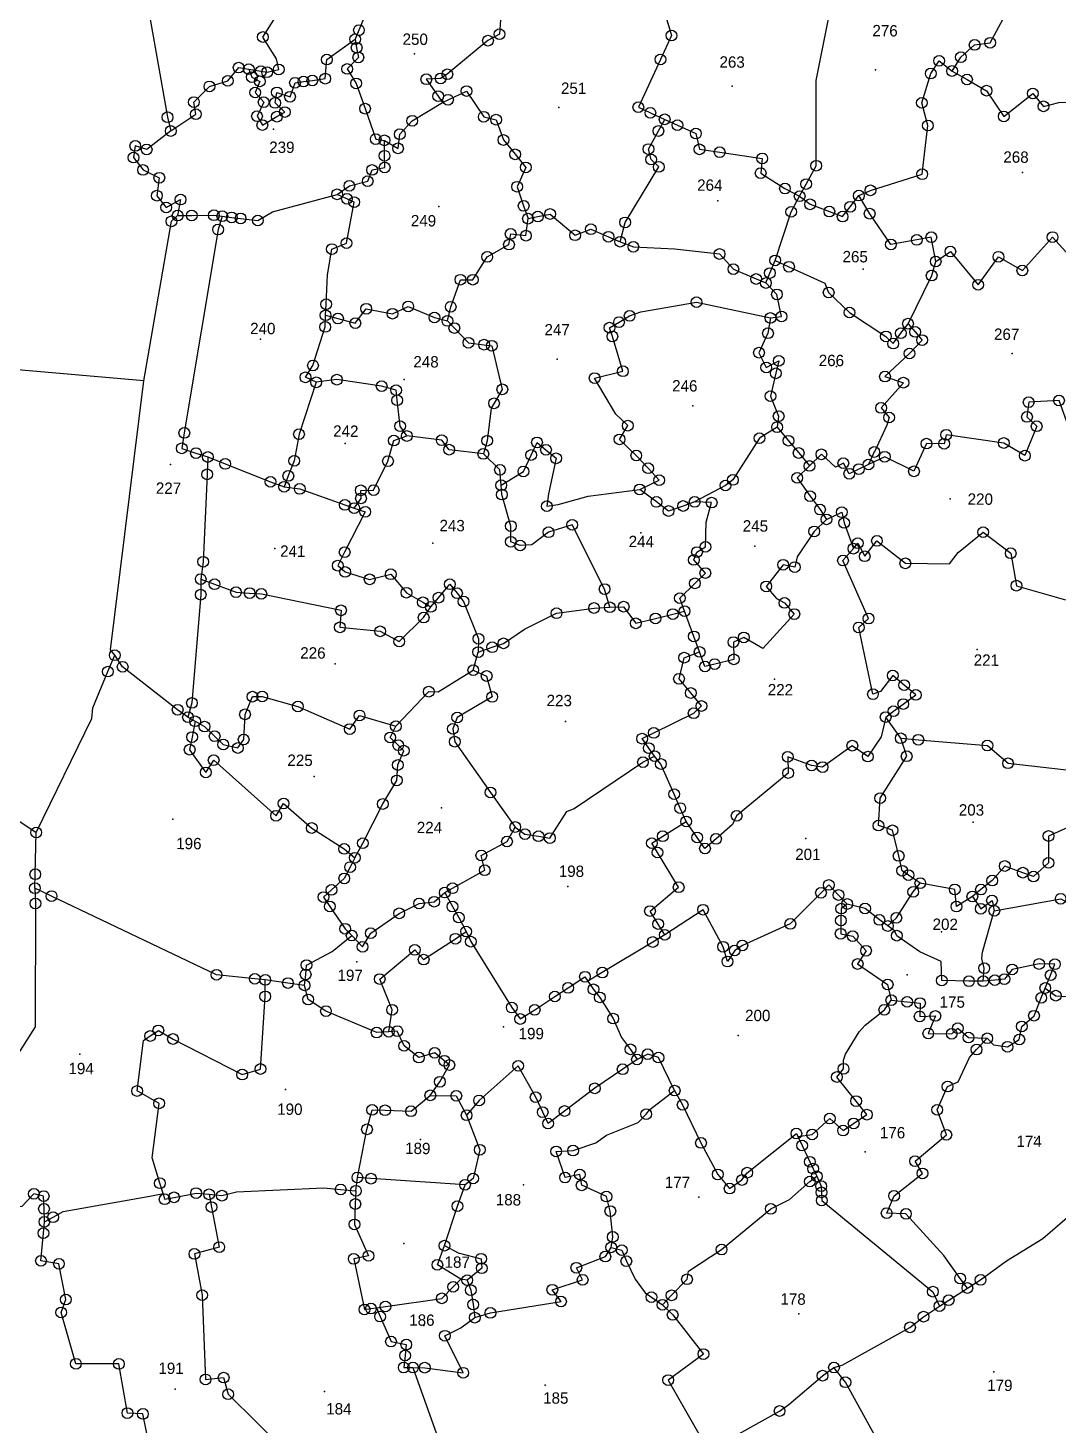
# Model space of a CAD drawing. Header units: metres. Extents: x 272249 to 276425, y 2131498 to 2137677.
# Drawn here: x 273186 to 274035, y 2133657 to 2134808 of the extents above; entities that cross this region are included whole.
import ezdxf

# ---------------------------------------------------------------- set-up
doc = ezdxf.new("R2010")
doc.units = ezdxf.units.M
for name, color, linetype in [('POINT_PARCEL', 7, 'Continuous'), ('POLY_PARCEL', 6, 'Continuous'), ('SYM_STONE', 1, 'Continuous'), ('TEXT_PARCEL', 7, 'Continuous')]:
    doc.layers.add(name, color=color, linetype=linetype)
doc.styles.add('TEXT_MAP', font='')
doc.styles.get('TEXT_MAP').set_extended_font_data('Kruti Dev 050')

# ---------------------------------------------------------------- blocks, each defined once
blk = doc.blocks.new('STONE')
blk.add_circle((0, 0), 0.851)

msp = doc.modelspace()

# ---------------------------------------------------------------- linework, layer by layer
at = {"layer": 'POINT_PARCEL'}
for p in [(273505, 2134786.3), (273884.9, 2134773.3), (273766.7, 2134759.7), (273623.9, 2134742.1), (273388.9, 2134724.4), (274005.9, 2134688.6), (273525, 2134660.6), (273754.8, 2134665.4), (273874.7, 2134609.1), (273378.1, 2134551.3), (273622.5, 2134534.8), (273997.5, 2134539.4), (273496.5, 2134518.2), (273852.6, 2134528.8), (273734.2, 2134496.3), (273447.9, 2134465.4), (273303.9, 2134448.1), (273946.3, 2134419.9), (273691.5, 2134391.9), (273520, 2134383.2), (273785.4, 2134380.9), (273390, 2134378.9), (273968.7, 2134295.6), (273439.5, 2134283.9), (273801.6, 2134271.2), (273629.5, 2134236.4), (273422.4, 2134191), (273527.3, 2134165.3), (273305.9, 2134156.1), (273965.3, 2134153.5), (273827.5, 2134140.1), (273631.2, 2134100.4), (273939.2, 2134063.2), (273457.4, 2134038.5), (273911, 2134027.8), (273578.2, 2133984.9), (273771.7, 2133977.8), (273229.3, 2133962.3), (273398.8, 2133933.4), (273509.9, 2133892), (274016.1, 2133893.9), (273876.4, 2133882), (273594.9, 2133854.8), (273739.2, 2133844.6), (273496.3, 2133806.6), (273542.3, 2133790.6), (273821.5, 2133748.5), (273512.6, 2133739), (273612.7, 2133689.8), (273982.4, 2133700.8), (273307.7, 2133686.4), (273430.7, 2133684.7)]:
    msp.add_point(p, dxfattribs=at)
at = {"layer": 'POLY_PARCEL'}
for points in [[(273368.4, 2134773.7), (273378.4, 2134772), (273383.5, 2134771.2), (273393.1, 2134773.5), (273391.2, 2134782.2), (273380, 2134800.2), (273391.1, 2134817.5), (273396.8, 2134825.2), (273417.2, 2134852.9), (273438.1, 2134854), (273444.2, 2134835.2), (273470.3, 2134848.3), (273495.6, 2134861), (273496.5, 2134877.1), (273490.7, 2134888.4), (273517.7, 2134912.1), (273555.4, 2134923.2), (273561.3, 2134923.7), (273573.3, 2134924.6), (273581.1, 2134923.8)], [(273277.4, 2134871.4), (273286.7, 2134817.9), (273301.5, 2134734.1), (273304.1, 2134722.8)], [(273575.8, 2134814.4), (273570.8, 2134822.2), (273562.6, 2134823.6), (273556.4, 2134859.4), (273544.5, 2134862.9), (273534.2, 2134858.5), (273518.2, 2134851.8), (273518.5, 2134837.9), (273480.6, 2134821.9), (273462.7, 2134814.3), (273459.2, 2134805.9), (273456.1, 2134798.4)], [(273732, 2134849.1), (273732.6, 2134837.3), (273726.2, 2134829.9), (273713, 2134814.3), (273716.7, 2134801.4), (273707.6, 2134781.7), (273689.4, 2134742.4), (273699.3, 2134737.8), (273711.1, 2134732.4)], [(273822.3, 2134669.1), (273827.7, 2134679.1), (273836, 2134694.2), (273835.8, 2134764.5), (273846.8, 2134819.2), (273837.7, 2134833.9), (273833, 2134836.2)], [(273947.9, 2134772.2), (273955.2, 2134783.6), (273966.5, 2134793.7), (273979.3, 2134795.5), (273995.1, 2134824.9), (274001.1, 2134831.9)], [(273575.8, 2134814.4), (273575, 2134802.5), (273565.5, 2134797.2), (273532, 2134769.5), (273526.5, 2134766.1), (273514.7, 2134765.4), (273524.5, 2134751.5), (273528.1, 2134746.4)], [(273368.4, 2134773.7), (273371, 2134767.2), (273377.5, 2134763.7), (273373.7, 2134754.5), (273380.7, 2134746.5), (273375.2, 2134735), (273379.6, 2134727.7), (273391.6, 2134734.6), (273398.1, 2134738.4), (273390.1, 2134745.9), (273391.6, 2134754.6), (273402.4, 2134751), (273406.5, 2134762.5), (273413.5, 2134763.5), (273420.8, 2134764.4), (273431.4, 2134765.9), (273432.7, 2134781.6), (273456.1, 2134798.4)], [(273456.1, 2134798.4), (273457.3, 2134791.4), (273458.7, 2134783.4), (273449.5, 2134773.9), (273456.9, 2134762), (273464.2, 2134741.2), (273473, 2134716.1), (273480.2, 2134715.1)], [(273304.1, 2134722.8), (273324.8, 2134736.6), (273323.2, 2134746.6), (273336, 2134759.5), (273351.1, 2134764.1), (273360.1, 2134775), (273368.4, 2134773.7)], [(273871.1, 2134669.6), (273880.6, 2134673.9), (273923.3, 2134687.2), (273928, 2134727.3), (273923, 2134746), (273930.3, 2134770.1), (273937.2, 2134780.6), (273947.9, 2134772.2)], [(273947.9, 2134772.2), (273960.2, 2134765.2), (273976.3, 2134756), (273990.5, 2134734.8), (274014.4, 2134753.7), (274023.2, 2134743.1), (274035.8, 2134746.4), (274057.6, 2134746.6), (274060.2, 2134736.4), (274074, 2134737.5), (274080, 2134737.9)], [(273528.1, 2134746.4), (273532.6, 2134748.5), (273547.8, 2134755.7), (273562, 2134734.5), (273572.2, 2134732.1), (273578.2, 2134715.4), (273587.9, 2134703.6), (273596.7, 2134692.8), (273589.5, 2134676.9), (273594.9, 2134661.1), (273598.5, 2134650.6)], [(273480.2, 2134715.1), (273491.4, 2134708.5), (273492.8, 2134720.1), (273503.1, 2134731.2), (273528.1, 2134746.4)], [(273674.4, 2134631.6), (273678.5, 2134647.5), (273706.2, 2134693.2), (273699.9, 2134699.3), (273697.7, 2134707.9), (273705.9, 2134722.8), (273711.1, 2134732.4)], [(273711.1, 2134732.4), (273721.6, 2134727.6), (273736.8, 2134720.7), (273739.8, 2134707.7), (273756.4, 2134705.3), (273791.5, 2134700.2), (273790.2, 2134688.1), (273810.2, 2134675.4), (273822.3, 2134669.1)], [(273304.1, 2134722.8), (273284.3, 2134707.6), (273274.9, 2134710.5), (273273.4, 2134700.9), (273281.3, 2134690.7), (273294.7, 2134684.3), (273292.7, 2134669.5), (273300.4, 2134659.8), (273312.2, 2134666.3), (273309.8, 2134653.1)], [(273441.2, 2134670.6), (273451.3, 2134677.6), (273466.4, 2134681.5), (273470, 2134690.7), (273480.4, 2134692.7), (273480.3, 2134702.4), (273480.2, 2134715.1)], [(273346.6, 2134652.6), (273354.4, 2134651.6), (273361.7, 2134650.8), (273375.9, 2134649.1), (273388, 2134656.1), (273441.2, 2134670.6)], [(273431.7, 2134571), (273432.2, 2134580.1), (273433.4, 2134604.2), (273436.9, 2134625.5), (273448.9, 2134630.4), (273455.3, 2134664.2), (273449.3, 2134666.9), (273441.2, 2134670.6)], [(273802.1, 2134616.2), (273815.3, 2134656.2), (273822.3, 2134669.1)], [(273822.3, 2134669.1), (273830.9, 2134662.4), (273846.8, 2134656.4), (273857.7, 2134652.3), (273864, 2134660.4), (273871.1, 2134669.6)], [(273934.4, 2134615.3), (273930.8, 2134635.3), (273918.8, 2134633.1), (273897.5, 2134629.3), (273880, 2134654.7), (273871.1, 2134669.6)], [(273281.9, 2134517), (273304.7, 2134648.4), (273309.8, 2134653.1)], [(273309.8, 2134653.1), (273321.4, 2134653.2), (273339.7, 2134653.4), (273346.6, 2134652.6)], [(273346.6, 2134652.6), (273343.1, 2134641.6), (273315.3, 2134474.1), (273313.2, 2134461.4), (273324.9, 2134457.5), (273334.7, 2134454.3)], [(273532.1, 2134566.4), (273534.8, 2134578), (273542.8, 2134600.3), (273553, 2134600.3), (273564.9, 2134619.1), (273582.8, 2134629.2), (273584.2, 2134638), (273596.8, 2134636.6), (273598.5, 2134650.6)], [(273598.5, 2134650.6), (273606.6, 2134652.3), (273616.7, 2134654.4), (273637.3, 2134636.9), (273650.3, 2134641.9), (273664.8, 2134635.7), (273674.4, 2134631.6)], [(273934.4, 2134615.3), (273946.5, 2134623.5), (273969.4, 2134596.1), (273986.1, 2134619.2), (274005.8, 2134607.9), (274030.7, 2134635.4), (274052.7, 2134611.3), (274081.6, 2134607.9), (274093.3, 2134606.6)], [(273674.4, 2134631.6), (273685.3, 2134627.4), (273719.3, 2134625.8), (273756.3, 2134621.5), (273767.7, 2134609), (273786.5, 2134600.9), (273794.5, 2134597.6)], [(273794.5, 2134597.6), (273797.8, 2134605.8), (273802.1, 2134616.2)], [(273802.1, 2134616.2), (273813.5, 2134611), (273843, 2134597.5), (273846.2, 2134589.8), (273863.4, 2134573.3), (273893.4, 2134553.6), (273899.4, 2134547.7), (273905.7, 2134556.2), (273911.6, 2134564.1)], [(273911.6, 2134564.1), (273931.1, 2134603.7), (273934.4, 2134615.3)], [(273798.2, 2134568.8), (273807.4, 2134570), (273803.6, 2134588.2), (273794.5, 2134597.6)], [(273431.7, 2134571), (273441.9, 2134568.3), (273456.2, 2134564.5), (273465.2, 2134576.4), (273486.8, 2134572.3), (273499.8, 2134578.3), (273521.4, 2134569.2), (273532.1, 2134566.4)], [(273690.5, 2134427.6), (273706.6, 2134435.2), (273697.5, 2134445), (273687.7, 2134455.5), (273673.9, 2134468.8), (273680.7, 2134480.1), (273670.8, 2134489.5), (273653.4, 2134519.3), (273676.7, 2134524.9), (273668, 2134553.6), (273665.6, 2134560.8), (273673.5, 2134565.4), (273682.2, 2134570.5), (273691.5, 2134573.9), (273737.3, 2134581.8), (273798.2, 2134568.8)], [(273424, 2134515.8), (273415.1, 2134519.9), (273421.3, 2134529.7), (273431.4, 2134561.4), (273431.7, 2134571)], [(273532.1, 2134566.4), (273537.8, 2134560.5), (273549.4, 2134548.4), (273562.3, 2134546.8), (273568.7, 2134545.9), (273577.3, 2134510), (273570.5, 2134498.5), (273568.2, 2134494.5), (273564.8, 2134467.7), (273561.7, 2134456.8)], [(273798.2, 2134568.8), (273796.2, 2134556.2), (273788.8, 2134540.2), (273794.8, 2134528), (273805.1, 2134533.5), (273802.7, 2134523.2), (273798.3, 2134504.4), (273805, 2134487.9), (273803.7, 2134478.9)], [(273911.6, 2134564.1), (273917.5, 2134557.3), (273923.2, 2134550.6), (273912.8, 2134539.5), (273892.6, 2134520.5), (273907.8, 2134515.5), (273889.4, 2134494.7), (273896, 2134486.8), (273894.1, 2134480.4), (273883.9, 2134458.5), (273883.8, 2134458.4), (273879, 2134448.1)], [(273281.9, 2134517), (273061.2, 2134536.3)], [(273498.7, 2134471.6), (273493.1, 2134479.7), (273490.7, 2134501), (273489.8, 2134509.3), (273477.9, 2134512.6), (273441, 2134518), (273424, 2134515.8)], [(273258, 2134291), (273254.4, 2134295.5), (273281.9, 2134517)], [(273424, 2134515.8), (273409.8, 2134473.1), (273405.9, 2134451.1), (273401, 2134438.7), (273397.6, 2134429.8)], [(274067.9, 2134487.3), (274063.9, 2134486.8), (274055.9, 2134482.8), (274044.7, 2134477.2), (274036, 2134500.8), (274011, 2134499.4), (274009.6, 2134487.3), (274017.6, 2134479.6), (274007.9, 2134455.4), (273990.5, 2134465.8), (273943.1, 2134472.6), (273941.4, 2134465.2), (273926.8, 2134465.3), (273916.5, 2134442.5), (273892.4, 2134454.5), (273879, 2134448.1)], [(273803.7, 2134478.9), (273789.2, 2134469.8), (273767.3, 2134435.4), (273761.2, 2134430.8), (273735.8, 2134417.3)], [(273803.7, 2134478.9), (273813.1, 2134467.7), (273821.5, 2134457.6), (273830.4, 2134446.9)], [(273455.3, 2134412.2), (273460.9, 2134420.2), (273460.7, 2134426.8), (273471.3, 2134427), (273483.1, 2134450.9), (273487.9, 2134467.8), (273498.7, 2134471.6)], [(273561.7, 2134456.8), (273533.5, 2134460.3), (273527.4, 2134468.1), (273498.7, 2134471.6)], [(273576.4, 2134431), (273594.7, 2134442.4), (273601.1, 2134455.9), (273605.9, 2134466.3), (273613.3, 2134460.2), (273621.6, 2134453.2), (273615.5, 2134423.9), (273614, 2134413.8), (273623.2, 2134415.1), (273648, 2134422), (273690.5, 2134427.6)], [(273334.7, 2134454.3), (273334.1, 2134440), (273330.8, 2134368), (273328.8, 2134353.7)], [(273334.7, 2134454.3), (273349, 2134448.6), (273386.3, 2134433.8), (273397.6, 2134429.8)], [(273576.4, 2134431), (273575.4, 2134443.7), (273561.7, 2134456.8)], [(273879, 2134448.1), (273871.1, 2134444.3), (273863.2, 2134440.5), (273858.3, 2134449.2), (273851.8, 2134446), (273840.2, 2134456.5), (273830.4, 2134446.9)], [(273830.4, 2134446.9), (273820.3, 2134437.1), (273830.9, 2134422), (273839.1, 2134411), (273844.4, 2134402.9)], [(273397.6, 2134429.8), (273410.4, 2134428), (273447.6, 2134414.8), (273455.3, 2134412.2)], [(273665.9, 2134330.5), (273661.6, 2134345.5), (273634.9, 2134398.4), (273615.4, 2134392.3), (273601.7, 2134382), (273592, 2134381.4), (273584.3, 2134384.5), (273584.4, 2134397.4), (273577, 2134423.3), (273576.4, 2134431)], [(273735.8, 2134417.3), (273726.3, 2134413.9), (273714.3, 2134409.8), (273704.3, 2134417.3), (273690.5, 2134427.6)], [(273727.5, 2134327.3), (273723.6, 2134338), (273736, 2134350.2), (273744.6, 2134358.7), (273735.1, 2134369.5), (273737.7, 2134376), (273744.7, 2134380.3), (273745.3, 2134400.6), (273749.8, 2134416.7), (273735.8, 2134417.3)], [(273455.3, 2134412.2), (273464.4, 2134409.1), (273447.4, 2134375.9), (273441.7, 2134364.8), (273447.8, 2134359.6), (273468, 2134353.5), (273485.4, 2134357.7), (273498.3, 2134342.5), (273511.9, 2134334.6), (273518.4, 2134330.8)], [(273844.4, 2134402.9), (273857, 2134408.8), (273859, 2134400), (273866.6, 2134378.8)], [(273844.4, 2134402.9), (273834.3, 2134393), (273820.2, 2134372), (273818.3, 2134363.6), (273808.7, 2134365.5), (273794.8, 2134347.7), (273803.1, 2134337.8), (273809.8, 2134334.1), (273817.9, 2134324.9), (273792.1, 2134296.5), (273776.3, 2134305.7), (273767.7, 2134301.8), (273768.1, 2134287.6), (273752.3, 2134283.7), (273744.3, 2134281.7), (273739.9, 2134293.7)], [(273866.6, 2134378.8), (273870.2, 2134383.3), (273875.9, 2134372.5), (273886, 2134385.2), (273909.4, 2134366.7), (273945.7, 2134366.4), (273952.8, 2134375.7), (273973.5, 2134392.4), (273996.2, 2134375), (274000.9, 2134348.3), (274041.4, 2134336.7)], [(273893.2, 2134240.1), (273899.6, 2134244.9), (273907.7, 2134250.8), (273918, 2134258.3), (273908.4, 2134266.4), (273899, 2134274.3), (273889, 2134261.2), (273882.7, 2134258.9), (273871, 2134313.9), (273879.1, 2134321.2), (273858, 2134369), (273866.6, 2134378.8)], [(273328.8, 2134353.7), (273328.8, 2134340.9), (273321.6, 2134251.7), (273318.3, 2134240)], [(273328.8, 2134353.7), (273340.2, 2134349.5), (273357.9, 2134342.9), (273369.1, 2134342.2), (273378.8, 2134341.6), (273444.4, 2134328), (273443.5, 2134314), (273476.7, 2134310.7), (273492.4, 2134302.3), (273512.5, 2134322), (273518.4, 2134330.8)], [(273518.4, 2134330.8), (273524.8, 2134338.4), (273534.1, 2134349.5), (273540, 2134342.1), (273545.4, 2134335.2), (273557.7, 2134304.6), (273557.5, 2134293.6)], [(273557.5, 2134293.6), (273569, 2134297.6), (273578.3, 2134300.8), (273595.5, 2134312.6), (273622, 2134325.6), (273652.9, 2134329.9), (273665.9, 2134330.5)], [(273665.9, 2134330.5), (273677.3, 2134331), (273687.3, 2134317.3), (273703.5, 2134321.3), (273717.8, 2134324.9), (273727.5, 2134327.3)], [(273739.9, 2134293.7), (273735.2, 2134306.5), (273727.5, 2134327.3)], [(273193.3, 2134145), (273239.1, 2134239), (273239.9, 2134247.7), (273252.3, 2134277.5), (273258, 2134291)], [(273318.3, 2134240), (273309.8, 2134246.1), (273264.5, 2134281.5), (273258, 2134291)], [(273553.4, 2134278.7), (273557.5, 2134293.6)], [(273702.8, 2134207.9), (273698, 2134214.5), (273692.5, 2134222.3), (273702.1, 2134227), (273735, 2134243.2), (273741.4, 2134249.2), (273732.6, 2134259.9), (273722.9, 2134271.6), (273727.2, 2134289), (273739.9, 2134293.7)], [(273489.6, 2134232.5), (273516.7, 2134261), (273524.4, 2134260.9), (273553.4, 2134278.7)], [(273553.4, 2134278.7), (273564.4, 2134273.9), (273569, 2134256.7), (273540.2, 2134239.7), (273536.6, 2134230.4), (273538.1, 2134219.8), (273567.6, 2134178), (273588, 2134149.5)], [(273324.2, 2134236.6), (273332, 2134232.2), (273340.3, 2134224.3), (273347.4, 2134217.5), (273359.4, 2134214.6), (273364.2, 2134221.6), (273365.3, 2134242.3), (273371.5, 2134256.9), (273379.5, 2134257), (273408.9, 2134248.8), (273451.6, 2134230.2), (273459.7, 2134241.4), (273489.6, 2134232.5)], [(273038.1, 2134246.7), (273046.8, 2134246.3), (273054.9, 2134216.3), (273065.8, 2134197), (273141, 2134163.9), (273177.4, 2134155.8), (273193.3, 2134145)], [(273318.3, 2134240), (273324.2, 2134236.6)], [(273324.2, 2134236.6), (273321.7, 2134223.6), (273319.7, 2134213.2), (273333, 2134194.5), (273339.5, 2134204.6), (273390.9, 2134158.8), (273397.1, 2134168.9), (273420.3, 2134148.7), (273447, 2134131.5), (273455.8, 2134124.2)], [(273455.8, 2134124.2), (273462.4, 2134136.2), (273478.8, 2134168.5), (273490.4, 2134187.9), (273491.2, 2134200.6), (273496.1, 2134212.4), (273491.6, 2134216.9), (273484.9, 2134223.3), (273489.6, 2134232.5)], [(273893.2, 2134240.1), (273889.4, 2134223.8), (273878.5, 2134207.5), (273865.7, 2134216.5), (273841.2, 2134198.9), (273832.2, 2134200.2), (273812.5, 2134207.3), (273812.9, 2134194), (273770.4, 2134158.7), (273767, 2134151.5), (273753.4, 2134139.7), (273744.3, 2134131.8), (273737.9, 2134140.9), (273728.8, 2134154.1)], [(273905.6, 2134222.6), (273893.2, 2134240.1)], [(273921.7, 2134103.3), (273912, 2134109.9), (273906.8, 2134113.5), (273903.9, 2134125.7), (273898.8, 2134146.8), (273887.3, 2134150.7), (273888.6, 2134173.3), (273910.5, 2134207.8), (273905.6, 2134222.6)], [(273905.6, 2134222.6), (273920.1, 2134221.4), (273977, 2134216.6), (273994, 2134202), (274039.7, 2134197)], [(273588, 2134149.5), (273596, 2134143.6), (273607.1, 2134141.9), (273616.5, 2134140.4), (273630.5, 2134162.2), (273636.6, 2134164.7), (273693.2, 2134202.9), (273702.8, 2134207.9)], [(273728.8, 2134154.1), (273723.9, 2134165.1), (273718.9, 2134176.6), (273708, 2134201.4), (273702.8, 2134207.9)], [(274039.7, 2134197), (274056.3, 2134195.5), (274054.5, 2134185), (274049.2, 2134180.6), (274042.8, 2134170.5), (274042.3, 2134164.4), (274043.4, 2134149.1), (274027.4, 2134142.1), (274027.4, 2134120), (274015, 2134108.7), (274006.2, 2134111.9), (273991.3, 2134117.4), (273981, 2134105.4), (273971.7, 2134098), (273964.6, 2134092.3)], [(273711.2, 2134060.7), (273705.7, 2134069.6), (273699, 2134080.3), (273722.6, 2134099.9), (273705.2, 2134128.5), (273700.5, 2134136.2), (273709.5, 2134141.9), (273728.8, 2134154.1)], [(273192.2, 2134099.1), (273192.5, 2134110.6), (273193.3, 2134145)], [(273529.9, 2134095.5), (273536.3, 2134099.1), (273562.8, 2134113.9), (273560, 2134126.1), (273581.2, 2134137.6), (273588, 2134149.5)], [(273982.7, 2134080.5), (274037.4, 2134090.4), (274050.6, 2134083.2), (274067.7, 2134085.5), (274080.9, 2134090.6), (274116.6, 2134119.9), (274122.9, 2134112.3), (274138.1, 2134122.1), (274167.8, 2134141.3), (274179.6, 2134135.5), (274184.7, 2134121.4), (274194.4, 2134110.5)], [(273455.8, 2134124.2), (273451.9, 2134116.5), (273447.1, 2134107.2), (273436.6, 2134097.7), (273430, 2134091.8), (273435.2, 2134084.1), (273447.8, 2134065.7), (273453.2, 2134060.1)], [(273192.2, 2134099.1), (273192.6, 2134086.5), (273192.4, 2133984.9), (273167.6, 2133946)], [(273382, 2134023.6), (273373.4, 2134024.5), (273341.8, 2134027.8), (273205.9, 2134092.6), (273197.4, 2134096.6), (273192.2, 2134099.1)], [(273453.2, 2134060.1), (273462.2, 2134050.8), (273468.9, 2134062.1), (273492.4, 2134078.4), (273508.7, 2134086.5), (273521.2, 2134088), (273529.9, 2134095.5)], [(273529.9, 2134095.5), (273536.2, 2134084), (273541.5, 2134074.9), (273547.5, 2134063.4)], [(273861.5, 2134086.1), (273854.4, 2134093.5), (273846.3, 2134101.8), (273839.9, 2134095.3), (273814.6, 2134069.7), (273775.1, 2134051.9), (273768.8, 2134047.8), (273762.8, 2134038.7), (273759.2, 2134050.9), (273742.7, 2134081.4), (273711.2, 2134060.7)], [(273894.9, 2134068), (273902, 2134074.7), (273915.9, 2134096.1), (273921.7, 2134103.3)], [(273964.6, 2134092.3), (273951.5, 2134084), (273950.1, 2134098.1), (273921.7, 2134103.3)], [(273964.6, 2134092.3), (273971.5, 2134082.2), (273980.8, 2134089), (273982.7, 2134080.5)], [(273861.5, 2134086.1), (273856.6, 2134082.3), (273856.3, 2134072.5), (273856.1, 2134061.6), (273866, 2134059.6), (273877, 2134047.6), (273870.1, 2134036.7), (273894.8, 2134019.8), (273897.8, 2134006.9)], [(273894.9, 2134068), (273888, 2134073), (273876.2, 2134082.4), (273861.5, 2134086.1)], [(273973.6, 2134022.5), (273974.4, 2134033.2), (273972.5, 2134041.1), (273973, 2134046.5), (273982.7, 2134080.5)], [(273414.4, 2134019.1), (273415.3, 2134028.1), (273416, 2134035.8), (273437, 2134046.9), (273453.2, 2134060.1)], [(273483.8, 2133980.9), (273486.5, 2133999), (273476.3, 2134024.3), (273505.2, 2134048.3), (273512.5, 2134040.3), (273538.7, 2134057.5), (273547.5, 2134063.4)], [(273547.5, 2134063.4), (273551.4, 2134055.1), (273585.1, 2134000.8), (273592.1, 2133991.4), (273604, 2133998.9), (273620.6, 2134009.9), (273631.5, 2134017), (273645.4, 2134026.2), (273647.9, 2134022.5)], [(273711.2, 2134060.7), (273701.3, 2134054.8), (273659.7, 2134029.6), (273647.9, 2134022.5)], [(273973.6, 2134022.5), (273961.8, 2134022.5), (273939.4, 2134023.1), (273938.8, 2134038.7), (273921.2, 2134046.7), (273902.4, 2134060), (273900.5, 2134063.9), (273894.9, 2134068)], [(274024.7, 2134016.9), (274029.1, 2134027.5), (274032.6, 2134036.5), (274019.6, 2134036.7), (273997.4, 2134032.2), (273991, 2134024.2), (273983.1, 2134023.4), (273973.6, 2134022.5)], [(273298, 2133847.6), (273295.2, 2133856.1), (273288.7, 2133877), (273294.5, 2133921.9), (273276.4, 2133932.1), (273281.8, 2133973.6), (273287.2, 2133977.4), (273293.9, 2133982), (273306, 2133974.9), (273363, 2133945.6), (273378.1, 2133950.2), (273382, 2134010), (273382, 2134023.6)], [(273414.4, 2134019.1), (273400.7, 2134021), (273382, 2134023.6)], [(273483.8, 2133980.9), (273473.8, 2133980.2), (273432, 2133997.9), (273417.4, 2134007.4), (273414.4, 2134019.1)], [(273647.9, 2134022.5), (273652.4, 2134015.8), (273657.6, 2134009.2), (273668.7, 2133991.7), (273675.4, 2133976.1), (273682.9, 2133966.4), (273688.3, 2133958)], [(273976.9, 2133975.5), (273981.9, 2133970.1), (273993.6, 2133968.5), (274003.3, 2133974.5), (274005.4, 2133985.3), (274015.4, 2133994.1), (274021.4, 2134008.8), (274024.7, 2134016.9)], [(274024.7, 2134016.9), (274033.4, 2134010.6), (274050.7, 2134009.5)], [(273820.7, 2133894.6), (273832.6, 2133896.3), (273847.1, 2133909.4), (273858.1, 2133899.5), (273866.8, 2133905.4), (273877.7, 2133912.6), (273868.8, 2133923.8), (273853, 2133943.6), (273858.5, 2133950.4), (273858.3, 2133957.6), (273860, 2133962.4), (273871.3, 2133980.8), (273876.2, 2133986.3), (273892.1, 2133999), (273897.8, 2134006.9)], [(273897.8, 2134006.9), (273910.9, 2134005.5), (273921.5, 2134004.5), (273921.2, 2133993.5), (273934.1, 2133993.9), (273928.3, 2133979.5), (273947.6, 2133979.2), (273952.6, 2133983.8), (273961.4, 2133976.1), (273976.9, 2133975.5)], [(273518, 2133928.5), (273525.9, 2133939.7), (273533.7, 2133953.5), (273529.5, 2133957), (273521.6, 2133963.5), (273508.6, 2133959.6), (273496.4, 2133969.3), (273490.8, 2133981.4), (273483.8, 2133980.9)], [(273960.5, 2133769.8), (273954.5, 2133777.7), (273941, 2133796.6), (273909.9, 2133830.9), (273894, 2133831.5), (273900.1, 2133845.7), (273923.5, 2133864.2), (273917.4, 2133874.3), (273943.2, 2133896), (273935.7, 2133916.6), (273944.2, 2133935.7), (273952.8, 2133939.5), (273962.2, 2133959.6), (273968.1, 2133966.2), (273976.9, 2133975.5)], [(273688.3, 2133958), (273676.5, 2133950), (273653.5, 2133934.3), (273628.6, 2133915.6), (273615, 2133905.3), (273610.6, 2133914.6), (273604.8, 2133927), (273590.4, 2133952.8), (273558.2, 2133924.3), (273547.9, 2133912.1)], [(273719.3, 2133932.4), (273706, 2133959.6), (273697.1, 2133962.4), (273688.3, 2133958)], [(273667, 2133803.3), (273668.3, 2133811.9), (273666.3, 2133833.2), (273663.1, 2133845.1), (273642.7, 2133854.4), (273641.2, 2133863.3), (273629, 2133860.8), (273621.7, 2133882.3), (273635.6, 2133883), (273654.5, 2133889.3), (273663.2, 2133895.7), (273689.2, 2133906.2), (273695.9, 2133913), (273698.9, 2133916.8), (273719.3, 2133932.4)], [(273719.3, 2133932.4), (273725.9, 2133920.7), (273741, 2133889.3), (273754.8, 2133863.4), (273764.6, 2133851.7), (273774.8, 2133858.8), (273779.1, 2133864.8), (273819.6, 2133897), (273820.7, 2133894.6)], [(273457.9, 2133860.9), (273465.8, 2133900.5), (273470.1, 2133916.5), (273480.7, 2133916.2), (273502.1, 2133915.4), (273518, 2133928.5)], [(273518, 2133928.5), (273539.4, 2133928.1), (273547.9, 2133912.1)], [(273547.9, 2133912.1), (273558.7, 2133883.7), (273553.3, 2133860), (273546.6, 2133854.8)], [(273820.7, 2133894.6), (273824.3, 2133887.2), (273830.7, 2133873.8), (273833.4, 2133868.1), (273836.4, 2133861.8)], [(273335.7, 2133847), (273346.3, 2133845.9), (273358.3, 2133848.9), (273430.3, 2133852.3), (273444.1, 2133851), (273456.7, 2133849.9)], [(273456.7, 2133849.9), (273457.9, 2133860.9)], [(273546.6, 2133854.8), (273469.1, 2133859.9), (273457.9, 2133860.9)], [(273529.7, 2133804.7), (273540.3, 2133837.2), (273546.6, 2133854.8)], [(273709.3, 2133756), (273716.8, 2133763.8), (273729.5, 2133777), (273730.7, 2133783.6), (273758, 2133801.5), (273798.5, 2133835), (273813.9, 2133842.7), (273830.7, 2133857.5), (273836.4, 2133861.8)], [(273836.4, 2133861.8), (273840.1, 2133853.7), (273840.3, 2133848.6), (273840.5, 2133841.9), (273932.1, 2133766.8), (273937.5, 2133754.9)], [(273200, 2133824.3), (273199.7, 2133835), (273199.4, 2133845.5), (273191.4, 2133847.4), (273181.5, 2133836.9), (273166.5, 2133836.4)], [(273200, 2133824.3), (273207.2, 2133828.1), (273215.6, 2133832.7), (273287, 2133845.6), (273298, 2133847.6)], [(273298, 2133847.6), (273299.1, 2133842.9), (273306.8, 2133844.5), (273325, 2133848), (273335.7, 2133847)], [(273335.7, 2133847), (273337.7, 2133836.5), (273344.1, 2133803.5), (273323.6, 2133797.9), (273330, 2133763.9), (273332.8, 2133694.5), (273347.7, 2133696), (273351.4, 2133682.3), (273399.2, 2133635.2), (273393.9, 2133622.8), (273414.7, 2133585.4), (273420.1, 2133575.7)], [(273456.7, 2133849.9), (273456.2, 2133839), (273455.5, 2133822.2), (273467.1, 2133796.3), (273454.9, 2133793.8), (273463.7, 2133752.1), (273469.1, 2133752.9), (273473.7, 2133753.6)], [(273960.5, 2133769.8), (273971.4, 2133776.5), (273992.6, 2133792.1), (274022.7, 2133810.6), (274048.7, 2133833.2), (274057.8, 2133838.8)], [(273293, 2133607), (273291.2, 2133616.4), (273281.2, 2133666.1), (273268.4, 2133666.8), (273261.4, 2133707.3), (273226, 2133707.4), (273213.8, 2133749.7), (273217.7, 2133760.3), (273212, 2133789.7), (273197.2, 2133792.2), (273199.2, 2133815), (273200, 2133824.3)], [(273543, 2133777.1), (273523.8, 2133788.9), (273529.7, 2133804.7)], [(273529.7, 2133804.7), (273541, 2133798.9), (273559.8, 2133793.9), (273560.4, 2133786.1), (273548.4, 2133776.3)], [(273554.6, 2133745.4), (273567.5, 2133749.3), (273625.7, 2133758.7), (273618.5, 2133768.4), (273643.5, 2133776.6), (273638.3, 2133786.5), (273662.2, 2133795.7), (273667, 2133803.3)], [(273667, 2133803.3), (273675.8, 2133801), (273679.5, 2133791.9), (273686.8, 2133777), (273695, 2133765.9), (273700.2, 2133762.3), (273709.3, 2133756)], [(273473.7, 2133753.6), (273481, 2133754.6), (273527.5, 2133761.3), (273536.8, 2133770.8), (273543, 2133777.1)], [(273548.4, 2133776.3), (273543, 2133777.1)], [(273548.4, 2133776.3), (273551.3, 2133768.1), (273553.3, 2133756.2), (273554.6, 2133745.4)], [(273937.5, 2133754.9), (273945.1, 2133759.8), (273960.5, 2133769.8)], [(273473.7, 2133753.6), (273476.6, 2133746.3), (273485.6, 2133725.7), (273498.2, 2133723.2), (273497.2, 2133714.2), (273496.1, 2133704.3), (273503.7, 2133704.3)], [(273709.3, 2133756), (273717.7, 2133747.7), (273743, 2133715.4), (273714, 2133694), (273740.3, 2133647.7), (273746.8, 2133634.3)], [(273850.6, 2133704.3), (273857.3, 2133706.3), (273913.2, 2133737.4), (273924.4, 2133746.2), (273937.5, 2133754.9)], [(273503.7, 2133704.3), (273513.4, 2133704.2), (273545.1, 2133700), (273530, 2133730.5), (273543, 2133737.1), (273554.6, 2133745.4)], [(273503.7, 2133704.3), (273527.2, 2133638.1), (273533.6, 2133594.5), (273543.4, 2133585.6), (273550.4, 2133579.3)], [(273746.8, 2133634.3), (273760.5, 2133643), (273805.8, 2133668.5), (273813.3, 2133673.9), (273841.2, 2133697.6), (273850.6, 2133704.3)], [(273913.5, 2133595.5), (273906.9, 2133607.3), (273860, 2133692.2), (273850.6, 2133704.3)]]:
    msp.add_lwpolyline(points, dxfattribs=at)

# ---------------------------------------------------------------- block references
at = {"layer": 'SYM_STONE', "xscale": 5.196358127852491, "yscale": 5.196358127852491, "zscale": 5.196358127852491, "rotation": 359.5926161168588}
for p in [(273459.2, 2134805.9), (273575, 2134802.5), (273716.7, 2134801.4), (273380, 2134800.2), (273456.1, 2134798.4), (273457.3, 2134791.4), (273565.5, 2134797.2), (273966.5, 2134793.7), (273979.3, 2134795.5), (273432.7, 2134781.6), (273458.7, 2134783.4), (273707.6, 2134781.7), (273937.2, 2134780.6), (273955.2, 2134783.6), (273360.1, 2134775), (273368.4, 2134773.7), (273371, 2134767.2), (273378.4, 2134772), (273383.5, 2134771.2), (273393.1, 2134773.5), (273449.5, 2134773.9), (273532, 2134769.5), (273930.3, 2134770.1), (273947.9, 2134772.2), (273336, 2134759.5), (273351.1, 2134764.1), (273377.5, 2134763.7), (273406.5, 2134762.5), (273413.5, 2134763.5), (273420.8, 2134764.4), (273431.4, 2134765.9), (273456.9, 2134762), (273514.7, 2134765.4), (273526.5, 2134766.1), (273547.8, 2134755.7), (273960.2, 2134765.2), (273976.3, 2134756), (273323.2, 2134746.6), (273373.7, 2134754.5), (273380.7, 2134746.5), (273390.1, 2134745.9), (273391.6, 2134754.6), (273402.4, 2134751), (273524.5, 2134751.5), (273532.6, 2134748.5), (273923, 2134746), (274014.4, 2134753.7), (273301.5, 2134734.1), (273324.8, 2134736.6), (273375.2, 2134735), (273391.6, 2134734.6), (273398.1, 2134738.4), (273464.2, 2134741.2), (273562, 2134734.5), (273689.4, 2134742.4), (273699.3, 2134737.8), (273711.1, 2134732.4), (273990.5, 2134734.8), (274023.2, 2134743.1), (273304.1, 2134722.8), (273379.6, 2134727.7), (273503.1, 2134731.2), (273572.2, 2134732.1), (273705.9, 2134722.8), (273721.6, 2134727.6), (273928, 2134727.3), (273274.9, 2134710.5), (273473, 2134716.1), (273480.2, 2134715.1), (273492.8, 2134720.1), (273578.2, 2134715.4), (273736.8, 2134720.7), (273273.4, 2134700.9), (273284.3, 2134707.6), (273480.3, 2134702.4), (273491.4, 2134708.5), (273587.9, 2134703.6), (273697.7, 2134707.9), (273699.9, 2134699.3), (273739.8, 2134707.7), (273756.4, 2134705.3), (273791.5, 2134700.2), (273281.3, 2134690.7), (273470, 2134690.7), (273480.4, 2134692.7), (273596.7, 2134692.8), (273706.2, 2134693.2), (273790.2, 2134688.1), (273836, 2134694.2), (273923.3, 2134687.2), (273294.7, 2134684.3), (273451.3, 2134677.6), (273466.4, 2134681.5), (273589.5, 2134676.9), (273810.2, 2134675.4), (273827.7, 2134679.1), (273292.7, 2134669.5), (273312.2, 2134666.3), (273441.2, 2134670.6), (273449.3, 2134666.9), (273455.3, 2134664.2), (273822.3, 2134669.1), (273871.1, 2134669.6), (273880.6, 2134673.9), (273300.4, 2134659.8), (273309.8, 2134653.1), (273321.4, 2134653.2), (273339.7, 2134653.4), (273346.6, 2134652.6), (273354.4, 2134651.6), (273594.9, 2134661.1), (273606.6, 2134652.3), (273616.7, 2134654.4), (273815.3, 2134656.2), (273830.9, 2134662.4), (273846.8, 2134656.4), (273857.7, 2134652.3), (273864, 2134660.4), (273880, 2134654.7), (273304.7, 2134648.4), (273343.1, 2134641.6), (273361.7, 2134650.8), (273375.9, 2134649.1), (273598.5, 2134650.6), (273650.3, 2134641.9), (273678.5, 2134647.5), (273448.9, 2134630.4), (273582.8, 2134629.2), (273584.2, 2134638), (273596.8, 2134636.6), (273637.3, 2134636.9), (273664.8, 2134635.7), (273674.4, 2134631.6), (273897.5, 2134629.3), (273918.8, 2134633.1), (273930.8, 2134635.3), (274030.7, 2134635.4), (273436.9, 2134625.5), (273564.9, 2134619.1), (273685.3, 2134627.4), (273756.3, 2134621.5), (273946.5, 2134623.5), (273986.1, 2134619.2), (273767.7, 2134609), (273797.8, 2134605.8), (273802.1, 2134616.2), (273813.5, 2134611), (273934.4, 2134615.3), (274005.8, 2134607.9), (273542.8, 2134600.3), (273553, 2134600.3), (273786.5, 2134600.9), (273794.5, 2134597.6), (273931.1, 2134603.7), (273969.4, 2134596.1), (273803.6, 2134588.2), (273846.2, 2134589.8), (273432.2, 2134580.1), (273465.2, 2134576.4), (273486.8, 2134572.3), (273499.8, 2134578.3), (273534.8, 2134578), (273737.3, 2134581.8), (273863.4, 2134573.3), (273431.4, 2134561.4), (273431.7, 2134571), (273441.9, 2134568.3), (273456.2, 2134564.5), (273521.4, 2134569.2), (273532.1, 2134566.4), (273537.8, 2134560.5), (273665.6, 2134560.8), (273673.5, 2134565.4), (273682.2, 2134570.5), (273798.2, 2134568.8), (273807.4, 2134570), (273911.6, 2134564.1), (273549.4, 2134548.4), (273668, 2134553.6), (273796.2, 2134556.2), (273893.4, 2134553.6), (273905.7, 2134556.2), (273917.5, 2134557.3), (273923.2, 2134550.6), (273562.3, 2134546.8), (273568.7, 2134545.9), (273788.8, 2134540.2), (273899.4, 2134547.7), (273912.8, 2134539.5), (273421.3, 2134529.7), (273794.8, 2134528), (273805.1, 2134533.5), (273415.1, 2134519.9), (273424, 2134515.8), (273441, 2134518), (273653.4, 2134519.3), (273676.7, 2134524.9), (273802.7, 2134523.2), (273892.6, 2134520.5), (273907.8, 2134515.5), (273477.9, 2134512.6), (273489.8, 2134509.3), (273577.3, 2134510), (273798.3, 2134504.4), (273490.7, 2134501), (273570.5, 2134498.5), (273889.4, 2134494.7), (274011, 2134499.4), (274036, 2134500.8), (273493.1, 2134479.7), (273680.7, 2134480.1), (273805, 2134487.9), (273896, 2134486.8), (274009.6, 2134487.3), (274017.6, 2134479.6), (273315.3, 2134474.1), (273409.8, 2134473.1), (273487.9, 2134467.8), (273498.7, 2134471.6), (273527.4, 2134468.1), (273564.8, 2134467.7), (273673.9, 2134468.8), (273789.2, 2134469.8), (273803.7, 2134478.9), (273813.1, 2134467.7), (273943.1, 2134472.6), (273313.2, 2134461.4), (273324.9, 2134457.5), (273533.5, 2134460.3), (273561.7, 2134456.8), (273605.9, 2134466.3), (273613.3, 2134460.2), (273821.5, 2134457.6), (273840.2, 2134456.5), (273883.8, 2134458.4), (273926.8, 2134465.3), (273941.4, 2134465.2), (273990.5, 2134465.8), (273334.7, 2134454.3), (273349, 2134448.6), (273405.9, 2134451.1), (273483.1, 2134450.9), (273601.1, 2134455.9), (273621.6, 2134453.2), (273687.7, 2134455.5), (273697.5, 2134445), (273830.4, 2134446.9), (273858.3, 2134449.2), (273879, 2134448.1), (273892.4, 2134454.5), (274007.9, 2134455.4), (273334.1, 2134440), (273386.3, 2134433.8), (273401, 2134438.7), (273575.4, 2134443.7), (273594.7, 2134442.4), (273706.6, 2134435.2), (273767.3, 2134435.4), (273820.3, 2134437.1), (273863.2, 2134440.5), (273871.1, 2134444.3), (273916.5, 2134442.5), (273397.6, 2134429.8), (273410.4, 2134428), (273460.7, 2134426.8), (273471.3, 2134427), (273576.4, 2134431), (273577, 2134423.3), (273690.5, 2134427.6), (273761.2, 2134430.8), (273830.9, 2134422), (273447.6, 2134414.8), (273455.3, 2134412.2), (273460.9, 2134420.2), (273614, 2134413.8), (273704.3, 2134417.3), (273726.3, 2134413.9), (273735.8, 2134417.3), (273749.8, 2134416.7), (273839.1, 2134411), (273464.4, 2134409.1), (273714.3, 2134409.8), (273844.4, 2134402.9), (273857, 2134408.8), (273859, 2134400), (273584.4, 2134397.4), (273615.4, 2134392.3), (273634.9, 2134398.4), (273834.3, 2134393), (273973.5, 2134392.4), (273447.4, 2134375.9), (273584.3, 2134384.5), (273592, 2134381.4), (273737.7, 2134376), (273744.7, 2134380.3), (273866.6, 2134378.8), (273870.2, 2134383.3), (273886, 2134385.2), (273330.8, 2134368), (273441.7, 2134364.8), (273735.1, 2134369.5), (273808.7, 2134365.5), (273858, 2134369), (273875.9, 2134372.5), (273909.4, 2134366.7), (273996.2, 2134375), (273328.8, 2134353.7), (273447.8, 2134359.6), (273468, 2134353.5), (273485.4, 2134357.7), (273744.6, 2134358.7), (273818.3, 2134363.6), (273340.2, 2134349.5), (273357.9, 2134342.9), (273369.1, 2134342.2), (273378.8, 2134341.6), (273498.3, 2134342.5), (273534.1, 2134349.5), (273540, 2134342.1), (273661.6, 2134345.5), (273736, 2134350.2), (273794.8, 2134347.7), (274000.9, 2134348.3), (273328.8, 2134340.9), (273511.9, 2134334.6), (273518.4, 2134330.8), (273524.8, 2134338.4), (273545.4, 2134335.2), (273652.9, 2134329.9), (273665.9, 2134330.5), (273677.3, 2134331), (273723.6, 2134338), (273809.8, 2134334.1), (273444.4, 2134328), (273512.5, 2134322), (273622, 2134325.6), (273703.5, 2134321.3), (273717.8, 2134324.9), (273727.5, 2134327.3), (273817.9, 2134324.9), (273879.1, 2134321.2), (273443.5, 2134314), (273476.7, 2134310.7), (273687.3, 2134317.3), (273735.2, 2134306.5), (273871, 2134313.9), (273492.4, 2134302.3), (273557.7, 2134304.6), (273569, 2134297.6), (273578.3, 2134300.8), (273767.7, 2134301.8), (273776.3, 2134305.7), (273258, 2134291), (273557.5, 2134293.6), (273727.2, 2134289), (273739.9, 2134293.7), (273752.3, 2134283.7), (273768.1, 2134287.6), (273252.3, 2134277.5), (273264.5, 2134281.5), (273553.4, 2134278.7), (273564.4, 2134273.9), (273744.3, 2134281.7), (273899, 2134274.3), (273516.7, 2134261), (273722.9, 2134271.6), (273908.4, 2134266.4), (273321.6, 2134251.7), (273371.5, 2134256.9), (273379.5, 2134257), (273569, 2134256.7), (273732.6, 2134259.9), (273741.4, 2134249.2), (273882.7, 2134258.9), (273907.7, 2134250.8), (273918, 2134258.3), (273309.8, 2134246.1), (273318.3, 2134240), (273365.3, 2134242.3), (273408.9, 2134248.8), (273459.7, 2134241.4), (273540.2, 2134239.7), (273735, 2134243.2), (273893.2, 2134240.1), (273899.6, 2134244.9), (273324.2, 2134236.6), (273332, 2134232.2), (273451.6, 2134230.2), (273489.6, 2134232.5), (273536.6, 2134230.4), (273702.1, 2134227), (273321.7, 2134223.6), (273340.3, 2134224.3), (273347.4, 2134217.5), (273359.4, 2134214.6), (273364.2, 2134221.6), (273484.9, 2134223.3), (273491.6, 2134216.9), (273538.1, 2134219.8), (273692.5, 2134222.3), (273698, 2134214.5), (273865.7, 2134216.5), (273905.6, 2134222.6), (273920.1, 2134221.4), (273977, 2134216.6), (273319.7, 2134213.2), (273339.5, 2134204.6), (273496.1, 2134212.4), (273693.2, 2134202.9), (273702.8, 2134207.9), (273812.5, 2134207.3), (273878.5, 2134207.5), (273910.5, 2134207.8), (273333, 2134194.5), (273491.2, 2134200.6), (273708, 2134201.4), (273812.9, 2134194), (273832.2, 2134200.2), (273841.2, 2134198.9), (273994, 2134202), (273490.4, 2134187.9), (273397.1, 2134168.9), (273478.8, 2134168.5), (273567.6, 2134178), (273718.9, 2134176.6), (273888.6, 2134173.3), (273390.9, 2134158.8), (273723.9, 2134165.1), (273770.4, 2134158.7), (273420.3, 2134148.7), (273588, 2134149.5), (273728.8, 2134154.1), (273887.3, 2134150.7), (273898.8, 2134146.8), (273193.3, 2134145), (273462.4, 2134136.2), (273581.2, 2134137.6), (273596, 2134143.6), (273607.1, 2134141.9), (273616.5, 2134140.4), (273700.5, 2134136.2), (273709.5, 2134141.9), (273737.9, 2134140.9), (273753.4, 2134139.7), (274027.4, 2134142.1), (273447, 2134131.5), (273455.8, 2134124.2), (273560, 2134126.1), (273705.2, 2134128.5), (273744.3, 2134131.8), (273903.9, 2134125.7), (273451.9, 2134116.5), (273562.8, 2134113.9), (273906.8, 2134113.5), (273991.3, 2134117.4), (274006.2, 2134111.9), (274027.4, 2134120), (273192.5, 2134110.6), (273447.1, 2134107.2), (273722.6, 2134099.9), (273846.3, 2134101.8), (273912, 2134109.9), (273921.7, 2134103.3), (273981, 2134105.4), (274015, 2134108.7), (273192.2, 2134099.1), (273205.9, 2134092.6), (273430, 2134091.8), (273436.6, 2134097.7), (273521.2, 2134088), (273529.9, 2134095.5), (273536.3, 2134099.1), (273839.9, 2134095.3), (273854.4, 2134093.5), (273915.9, 2134096.1), (273950.1, 2134098.1), (273964.6, 2134092.3), (273971.7, 2134098), (273980.8, 2134089), (274037.4, 2134090.4), (273192.6, 2134086.5), (273435.2, 2134084.1), (273492.4, 2134078.4), (273508.7, 2134086.5), (273536.2, 2134084), (273699, 2134080.3), (273742.7, 2134081.4), (273856.6, 2134082.3), (273861.5, 2134086.1), (273876.2, 2134082.4), (273951.5, 2134084), (273971.5, 2134082.2), (273982.7, 2134080.5), (273447.8, 2134065.7), (273541.5, 2134074.9), (273705.7, 2134069.6), (273814.6, 2134069.7), (273856.3, 2134072.5), (273888, 2134073), (273894.9, 2134068), (273902, 2134074.7), (273453.2, 2134060.1), (273468.9, 2134062.1), (273538.7, 2134057.5), (273547.5, 2134063.4), (273551.4, 2134055.1), (273701.3, 2134054.8), (273711.2, 2134060.7), (273856.1, 2134061.6), (273866, 2134059.6), (273902.4, 2134060), (273462.2, 2134050.8), (273505.2, 2134048.3), (273759.2, 2134050.9), (273768.8, 2134047.8), (273775.1, 2134051.9), (273877, 2134047.6), (273416, 2134035.8), (273512.5, 2134040.3), (273762.8, 2134038.7), (273870.1, 2134036.7), (273974.4, 2134033.2), (273997.4, 2134032.2), (274019.6, 2134036.7), (274032.6, 2134036.5), (273341.8, 2134027.8), (273373.4, 2134024.5), (273382, 2134023.6), (273400.7, 2134021), (273414.4, 2134019.1), (273415.3, 2134028.1), (273476.3, 2134024.3), (273645.4, 2134026.2), (273659.7, 2134029.6), (273894.8, 2134019.8), (273939.4, 2134023.1), (273961.8, 2134022.5), (273973.6, 2134022.5), (273983.1, 2134023.4), (273991, 2134024.2), (274029.1, 2134027.5), (273382, 2134010), (273417.4, 2134007.4), (273620.6, 2134009.9), (273631.5, 2134017), (273652.4, 2134015.8), (273657.6, 2134009.2), (274021.4, 2134008.8), (274024.7, 2134016.9), (274033.4, 2134010.6), (273432, 2133997.9), (273486.5, 2133999), (273585.1, 2134000.8), (273604, 2133998.9), (273892.1, 2133999), (273897.8, 2134006.9), (273910.9, 2134005.5), (273921.5, 2134004.5), (273592.1, 2133991.4), (273668.7, 2133991.7), (273921.2, 2133993.5), (273934.1, 2133993.9), (274005.4, 2133985.3), (274015.4, 2133994.1), (273287.2, 2133977.4), (273293.9, 2133982), (273306, 2133974.9), (273473.8, 2133980.2), (273483.8, 2133980.9), (273490.8, 2133981.4), (273928.3, 2133979.5), (273947.6, 2133979.2), (273952.6, 2133983.8), (273961.4, 2133976.1), (273976.9, 2133975.5), (274003.3, 2133974.5), (273496.4, 2133969.3), (273521.6, 2133963.5), (273682.9, 2133966.4), (273697.1, 2133962.4), (273968.1, 2133966.2), (273993.6, 2133968.5), (273378.1, 2133950.2), (273508.6, 2133959.6), (273529.5, 2133957), (273533.7, 2133953.5), (273590.4, 2133952.8), (273676.5, 2133950), (273688.3, 2133958), (273706, 2133959.6), (273858.5, 2133950.4), (273363, 2133945.6), (273525.9, 2133939.7), (273853, 2133943.6), (273276.4, 2133932.1), (273518, 2133928.5), (273539.4, 2133928.1), (273604.8, 2133927), (273653.5, 2133934.3), (273719.3, 2133932.4), (273944.2, 2133935.7), (273294.5, 2133921.9), (273470.1, 2133916.5), (273480.7, 2133916.2), (273502.1, 2133915.4), (273558.2, 2133924.3), (273628.6, 2133915.6), (273725.9, 2133920.7), (273868.8, 2133923.8), (273935.7, 2133916.6), (273547.9, 2133912.1), (273610.6, 2133914.6), (273615, 2133905.3), (273695.9, 2133913), (273847.1, 2133909.4), (273866.8, 2133905.4), (273877.7, 2133912.6), (273465.8, 2133900.5), (273819.6, 2133897), (273832.6, 2133896.3), (273858.1, 2133899.5), (273943.2, 2133896), (273558.7, 2133883.7), (273621.7, 2133882.3), (273635.6, 2133883), (273741, 2133889.3), (273824.3, 2133887.2), (273830.7, 2133873.8), (273917.4, 2133874.3), (273457.9, 2133860.9), (273469.1, 2133859.9), (273553.3, 2133860), (273629, 2133860.8), (273641.2, 2133863.3), (273754.8, 2133863.4), (273774.8, 2133858.8), (273779.1, 2133864.8), (273833.4, 2133868.1), (273836.4, 2133861.8), (273923.5, 2133864.2), (273191.4, 2133847.4), (273295.2, 2133856.1), (273325, 2133848), (273335.7, 2133847), (273444.1, 2133851), (273456.7, 2133849.9), (273546.6, 2133854.8), (273642.7, 2133854.4), (273764.6, 2133851.7), (273830.7, 2133857.5), (273840.1, 2133853.7), (273840.3, 2133848.6), (273199.4, 2133845.5), (273199.7, 2133835), (273299.1, 2133842.9), (273306.8, 2133844.5), (273337.7, 2133836.5), (273346.3, 2133845.9), (273456.2, 2133839), (273540.3, 2133837.2), (273663.1, 2133845.1), (273798.5, 2133835), (273840.5, 2133841.9), (273900.1, 2133845.7), (273200, 2133824.3), (273207.2, 2133828.1), (273666.3, 2133833.2), (273894, 2133831.5), (273909.9, 2133830.9), (273199.2, 2133815), (273455.5, 2133822.2), (273668.3, 2133811.9), (273344.1, 2133803.5), (273529.7, 2133804.7), (273667, 2133803.3), (273675.8, 2133801), (273758, 2133801.5), (273197.2, 2133792.2), (273212, 2133789.7), (273323.6, 2133797.9), (273454.9, 2133793.8), (273467.1, 2133796.3), (273523.8, 2133788.9), (273559.8, 2133793.9), (273662.2, 2133795.7), (273679.5, 2133791.9), (273560.4, 2133786.1), (273638.3, 2133786.5), (273954.5, 2133777.7), (273536.8, 2133770.8), (273548.4, 2133776.3), (273551.3, 2133768.1), (273618.5, 2133768.4), (273643.5, 2133776.6), (273729.5, 2133777), (273932.1, 2133766.8), (273960.5, 2133769.8), (273971.4, 2133776.5), (273217.7, 2133760.3), (273330, 2133763.9), (273481, 2133754.6), (273527.5, 2133761.3), (273553.3, 2133756.2), (273625.7, 2133758.7), (273700.2, 2133762.3), (273709.3, 2133756), (273716.8, 2133763.8), (273937.5, 2133754.9), (273945.1, 2133759.8), (273213.8, 2133749.7), (273463.7, 2133752.1), (273469.1, 2133752.9), (273476.6, 2133746.3), (273554.6, 2133745.4), (273567.5, 2133749.3), (273717.7, 2133747.7), (273924.4, 2133746.2), (273913.2, 2133737.4), (273485.6, 2133725.7), (273498.2, 2133723.2), (273530, 2133730.5), (273497.2, 2133714.2), (273743, 2133715.4), (273226, 2133707.4), (273261.4, 2133707.3), (273496.1, 2133704.3), (273503.7, 2133704.3), (273513.4, 2133704.2), (273545.1, 2133700), (273841.2, 2133697.6), (273850.6, 2133704.3), (273332.8, 2133694.5), (273347.7, 2133696), (273714, 2133694), (273860, 2133692.2), (273351.4, 2133682.3), (273268.4, 2133666.8), (273281.2, 2133666.1), (273805.8, 2133668.5)]:
    msp.add_blockref('STONE', p, dxfattribs=at)

# ---------------------------------------------------------------- texts
at = {"layer": 'TEXT_PARCEL', "style": 'TEXT_MAP'}
for s, p in [('276', (273882.2, 2134800.8)), ('250', (273495.1, 2134793.8)), ('263', (273756.2, 2134775)), ('251', (273625.6, 2134753.4)), ('239', (273385.2, 2134704.8)), ('268', (273990.1, 2134696.7)), ('264', (273737.8, 2134673.6)), ('249', (273501.9, 2134644.3)), ('265', (273857.6, 2134614.7)), ('240', (273369.5, 2134555.5)), ('247', (273612, 2134554.5)), ('267', (273982.4, 2134550.8)), ('248', (273504, 2134528.1)), ('266', (273838, 2134529.2)), ('246', (273717.2, 2134508.3)), ('242', (273437.9, 2134471)), ('227', (273291.8, 2134424)), ('220', (273960.7, 2134415)), ('243', (273525.5, 2134393.2)), ('245', (273775.4, 2134392.9)), ('241', (273394.2, 2134372.1)), ('244', (273681.4, 2134380.1)), ('226', (273410.8, 2134288.3)), ('221', (273965.7, 2134282.4)), ('222', (273796, 2134258)), ('223', (273613.8, 2134249.1)), ('225', (273400.2, 2134199.9)), ('203', (273953.4, 2134159)), ('224', (273506.8, 2134144.5)), ('196', (273308.6, 2134131.3)), ('201', (273818.6, 2134122.4)), ('198', (273623.8, 2134108.5)), ('202', (273931.8, 2134064.8)), ('197', (273441.5, 2134022.8)), ('175', (273937.6, 2134000.8)), ('200', (273777.3, 2133989.7)), ('199', (273590.7, 2133974.8)), ('194', (273219.8, 2133946)), ('190', (273391.8, 2133912.5)), ('176', (273888.4, 2133893.2)), ('189', (273497.2, 2133880.2)), ('174', (274000.9, 2133886)), ('177', (273711.1, 2133852.2)), ('188', (273571.9, 2133837.9)), ('187', (273529.7, 2133786.5)), ('178', (273806.4, 2133756.1)), ('186', (273500.6, 2133738.8)), ('191', (273293.9, 2133699.1)), ('179', (273976.8, 2133685.1)), ('185', (273610.9, 2133674.6)), ('184', (273432.2, 2133665.7))]:
    msp.add_text(s, height=9.35, rotation=359.5926, dxfattribs=at).set_placement(p)

doc.saveas('drawing.dxf')
